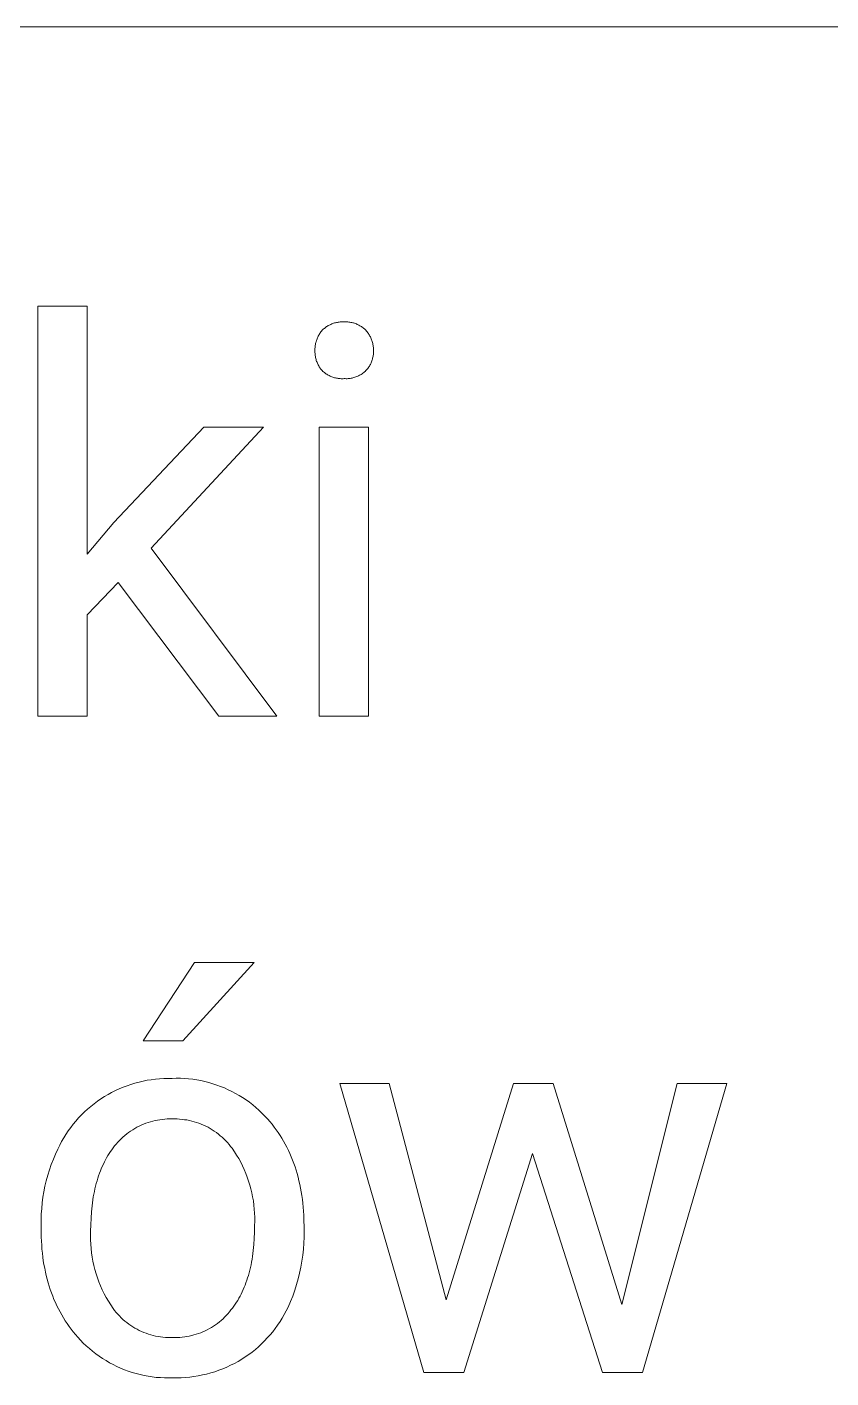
# Model space of a CAD drawing. Header units: millimetres. Extents: x 430 to 4403, y -1522 to 1254.
# Drawn here: x 3770.8 to 3848.6, y -1208.8 to -1078.1 of the extents above; entities that cross this region are included whole.
import ezdxf

# ---------------------------------------------------------------- set-up
doc = ezdxf.new("R2010")
doc.units = ezdxf.units.MM
doc.header["$MEASUREMENT"] = 0
doc.layers.add('Domyślny', color=7, linetype='Continuous', true_color=0x000000)

msp = doc.modelspace()

# ---------------------------------------------------------------- linework, layer by layer
at = {"layer": 'Domyślny', "color": 18, "lineweight": 15, "true_color": 0x000000}
for p, q in [((4399.22, -1078.09), (2901.53, -1078.09)), ((3771.83, -1144.78), (3771.83, -1105.09)), ((3771.83, -1105.09), (3776.6, -1105.09)), ((3776.6, -1105.09), (3776.6, -1129.09)), ((3799.78, -1107.08), (3799.86, -1107.03)), ((3799.86, -1107.03), (3799.94, -1106.98)), ((3799.94, -1106.98), (3800.02, -1106.94)), ((3800.02, -1106.94), (3800.11, -1106.9)), ((3800.11, -1106.9), (3800.19, -1106.86)), ((3800.19, -1106.86), (3800.28, -1106.82)), ((3800.28, -1106.82), (3800.37, -1106.79)), ((3800.37, -1106.79), (3800.45, -1106.76)), ((3800.45, -1106.76), (3800.54, -1106.73)), ((3800.54, -1106.73), (3800.63, -1106.71)), ((3800.63, -1106.71), (3800.72, -1106.69)), ((3800.72, -1106.69), (3800.82, -1106.67)), ((3800.82, -1106.67), (3800.91, -1106.65)), ((3800.91, -1106.65), (3801, -1106.64)), ((3801, -1106.64), (3801.09, -1106.63)), ((3801.09, -1106.63), (3801.19, -1106.63)), ((3801.19, -1106.63), (3801.28, -1106.63)), ((3801.28, -1106.63), (3801.37, -1106.63)), ((3801.37, -1106.63), (3801.47, -1106.63)), ((3801.47, -1106.63), (3801.56, -1106.63)), ((3801.56, -1106.63), (3801.65, -1106.63)), ((3801.65, -1106.63), (3801.75, -1106.63)), ((3801.75, -1106.63), (3801.84, -1106.63)), ((3801.84, -1106.63), (3801.93, -1106.64)), ((3801.93, -1106.64), (3802.03, -1106.66)), ((3802.03, -1106.66), (3802.12, -1106.67)), ((3802.12, -1106.67), (3802.21, -1106.69)), ((3802.21, -1106.69), (3802.3, -1106.71)), ((3802.3, -1106.71), (3802.39, -1106.73)), ((3802.39, -1106.73), (3802.48, -1106.76)), ((3802.48, -1106.76), (3802.57, -1106.79)), ((3802.57, -1106.79), (3802.66, -1106.82)), ((3802.66, -1106.82), (3802.74, -1106.86)), ((3802.74, -1106.86), (3802.83, -1106.9)), ((3802.83, -1106.9), (3802.91, -1106.94)), ((3802.91, -1106.94), (3802.99, -1106.99)), ((3802.99, -1106.99), (3803.07, -1107.03)), ((3803.07, -1107.03), (3803.15, -1107.08)), ((3798.79, -1108.44), (3798.82, -1108.35)), ((3798.82, -1108.35), (3798.85, -1108.26)), ((3798.85, -1108.26), (3798.89, -1108.17)), ((3798.89, -1108.17), (3798.93, -1108.09)), ((3798.93, -1108.09), (3798.97, -1108)), ((3798.97, -1108), (3799.02, -1107.91)), ((3799.02, -1107.91), (3799.07, -1107.83)), ((3799.07, -1107.83), (3799.12, -1107.75)), ((3799.12, -1107.75), (3799.17, -1107.67)), ((3799.17, -1107.67), (3799.23, -1107.59)), ((3799.23, -1107.59), (3799.29, -1107.51)), ((3799.29, -1107.51), (3799.35, -1107.44)), ((3799.35, -1107.44), (3799.42, -1107.37)), ((3799.42, -1107.37), (3799.49, -1107.31)), ((3799.49, -1107.31), (3799.56, -1107.25)), ((3799.56, -1107.25), (3799.63, -1107.19)), ((3799.63, -1107.19), (3799.71, -1107.14)), ((3799.71, -1107.14), (3799.78, -1107.08)), ((3803.15, -1107.08), (3803.23, -1107.14)), ((3803.23, -1107.14), (3803.3, -1107.19)), ((3803.3, -1107.19), (3803.38, -1107.25)), ((3803.38, -1107.25), (3803.45, -1107.31)), ((3803.45, -1107.31), (3803.52, -1107.37)), ((3803.52, -1107.37), (3803.58, -1107.44)), ((3803.58, -1107.44), (3803.65, -1107.51)), ((3803.65, -1107.51), (3803.71, -1107.59)), ((3803.71, -1107.59), (3803.77, -1107.67)), ((3803.77, -1107.67), (3803.82, -1107.75)), ((3803.82, -1107.75), (3803.88, -1107.83)), ((3803.88, -1107.83), (3803.93, -1107.91)), ((3803.93, -1107.91), (3803.97, -1108)), ((3803.97, -1108), (3804.02, -1108.08)), ((3804.02, -1108.08), (3804.06, -1108.17)), ((3804.06, -1108.17), (3804.1, -1108.26)), ((3804.1, -1108.26), (3804.13, -1108.35)), ((3804.13, -1108.35), (3804.17, -1108.44)), ((3798.65, -1109.2), (3798.66, -1109.11)), ((3798.65, -1109.3), (3798.65, -1109.2)), ((3798.65, -1109.4), (3798.65, -1109.3)), ((3798.65, -1109.49), (3798.65, -1109.4)), ((3798.65, -1109.59), (3798.65, -1109.49)), ((3798.66, -1109.69), (3798.65, -1109.59)), ((3798.66, -1109.11), (3798.67, -1109.01)), ((3798.66, -1109.78), (3798.66, -1109.69)), ((3798.67, -1109.01), (3798.68, -1108.92)), ((3798.68, -1108.92), (3798.69, -1108.82)), ((3798.69, -1108.82), (3798.71, -1108.72)), ((3798.71, -1108.72), (3798.73, -1108.63)), ((3798.73, -1108.63), (3798.76, -1108.54)), ((3798.76, -1108.54), (3798.79, -1108.44)), ((3804.17, -1108.44), (3804.2, -1108.53)), ((3804.2, -1108.53), (3804.22, -1108.63)), ((3804.22, -1108.63), (3804.24, -1108.72)), ((3804.24, -1108.72), (3804.26, -1108.82)), ((3804.26, -1108.82), (3804.28, -1108.91)), ((3804.28, -1108.91), (3804.29, -1109.01)), ((3804.29, -1109.01), (3804.3, -1109.11)), ((3804.3, -1109.11), (3804.31, -1109.2)), ((3804.31, -1109.67), (3804.3, -1109.77)), ((3804.31, -1109.2), (3804.31, -1109.3)), ((3804.31, -1109.3), (3804.31, -1109.4)), ((3804.31, -1109.4), (3804.31, -1109.49)), ((3804.31, -1109.49), (3804.31, -1109.58)), ((3804.31, -1109.58), (3804.31, -1109.67)), ((3798.68, -1109.88), (3798.66, -1109.78)), ((3798.69, -1109.97), (3798.68, -1109.88)), ((3798.71, -1110.07), (3798.69, -1109.97)), ((3798.73, -1110.16), (3798.71, -1110.07)), ((3798.76, -1110.25), (3798.73, -1110.16)), ((3798.78, -1110.35), (3798.76, -1110.25)), ((3798.81, -1110.44), (3798.78, -1110.35)), ((3798.85, -1110.53), (3798.81, -1110.44)), ((3798.89, -1110.62), (3798.85, -1110.53)), ((3798.93, -1110.7), (3798.89, -1110.62)), ((3798.97, -1110.79), (3798.93, -1110.7)), ((3799.02, -1110.87), (3798.97, -1110.79)), ((3799.06, -1110.96), (3799.02, -1110.87)), ((3799.12, -1111.04), (3799.06, -1110.96)), ((3803.87, -1110.98), (3803.82, -1111.05)), ((3803.92, -1110.9), (3803.87, -1110.98)), ((3803.96, -1110.82), (3803.92, -1110.9)), ((3804.01, -1110.74), (3803.96, -1110.82)), ((3804.05, -1110.65), (3804.01, -1110.74)), ((3804.09, -1110.57), (3804.05, -1110.65)), ((3804.12, -1110.48), (3804.09, -1110.57)), ((3804.15, -1110.4), (3804.12, -1110.48)), ((3804.18, -1110.31), (3804.15, -1110.4)), ((3804.21, -1110.22), (3804.18, -1110.31)), ((3804.23, -1110.13), (3804.21, -1110.22)), ((3804.25, -1110.04), (3804.23, -1110.13)), ((3804.27, -1109.95), (3804.25, -1110.04)), ((3804.29, -1109.86), (3804.27, -1109.95)), ((3804.3, -1109.77), (3804.29, -1109.86)), ((3799.17, -1111.12), (3799.12, -1111.04)), ((3799.23, -1111.19), (3799.17, -1111.12)), ((3799.29, -1111.27), (3799.23, -1111.19)), ((3799.35, -1111.34), (3799.29, -1111.27)), ((3799.42, -1111.41), (3799.35, -1111.34)), ((3799.49, -1111.47), (3799.42, -1111.41)), ((3799.56, -1111.53), (3799.49, -1111.47)), ((3799.63, -1111.58), (3799.56, -1111.53)), ((3799.71, -1111.64), (3799.63, -1111.58)), ((3799.79, -1111.69), (3799.71, -1111.64)), ((3799.87, -1111.74), (3799.79, -1111.69)), ((3799.95, -1111.78), (3799.87, -1111.74)), ((3800.03, -1111.82), (3799.95, -1111.78)), ((3800.11, -1111.86), (3800.03, -1111.82)), ((3800.2, -1111.9), (3800.11, -1111.86)), ((3800.28, -1111.94), (3800.2, -1111.9)), ((3800.37, -1111.97), (3800.28, -1111.94)), ((3800.46, -1112), (3800.37, -1111.97)), ((3800.55, -1112.02), (3800.46, -1112)), ((3800.64, -1112.04), (3800.55, -1112.02)), ((3800.73, -1112.06), (3800.64, -1112.04)), ((3800.82, -1112.08), (3800.73, -1112.06)), ((3800.91, -1112.09), (3800.82, -1112.08)), ((3801, -1112.1), (3800.91, -1112.09)), ((3801.1, -1112.11), (3801, -1112.1)), ((3801.19, -1112.12), (3801.1, -1112.11)), ((3801.28, -1112.12), (3801.19, -1112.12)), ((3801.38, -1112.12), (3801.28, -1112.12)), ((3801.47, -1112.11), (3801.38, -1112.12)), ((3801.56, -1112.11), (3801.47, -1112.11)), ((3801.66, -1112.12), (3801.56, -1112.11)), ((3801.76, -1112.12), (3801.66, -1112.12)), ((3801.85, -1112.11), (3801.76, -1112.12)), ((3801.95, -1112.1), (3801.85, -1112.11)), ((3802.05, -1112.09), (3801.95, -1112.1)), ((3802.14, -1112.08), (3802.05, -1112.09)), ((3802.24, -1112.06), (3802.14, -1112.08)), ((3802.33, -1112.04), (3802.24, -1112.06)), ((3802.42, -1112.01), (3802.33, -1112.04)), ((3802.52, -1111.98), (3802.42, -1112.01)), ((3802.61, -1111.95), (3802.52, -1111.98)), ((3802.7, -1111.92), (3802.61, -1111.95)), ((3802.79, -1111.88), (3802.7, -1111.92)), ((3802.87, -1111.84), (3802.79, -1111.88)), ((3802.96, -1111.79), (3802.87, -1111.84)), ((3803.05, -1111.75), (3802.96, -1111.79)), ((3803.13, -1111.7), (3803.05, -1111.75)), ((3803.21, -1111.65), (3803.13, -1111.7)), ((3803.29, -1111.59), (3803.21, -1111.65)), ((3803.37, -1111.53), (3803.29, -1111.59)), ((3803.44, -1111.47), (3803.37, -1111.53)), ((3803.51, -1111.41), (3803.44, -1111.47)), ((3803.58, -1111.34), (3803.51, -1111.41)), ((3803.65, -1111.27), (3803.58, -1111.34)), ((3803.71, -1111.2), (3803.65, -1111.27)), ((3803.76, -1111.13), (3803.71, -1111.2)), ((3803.82, -1111.05), (3803.76, -1111.13)), ((3779.17, -1126.02), (3787.88, -1116.81)), ((3793.68, -1116.81), (3782.81, -1128.5)), ((3787.88, -1116.81), (3793.68, -1116.81)), ((3799.05, -1144.78), (3799.05, -1116.82)), ((3799.05, -1116.82), (3803.82, -1116.82)), ((3803.82, -1116.82), (3803.82, -1144.78)), ((3776.6, -1129.09), (3779.17, -1126.02)), ((3782.81, -1128.5), (3794.95, -1144.78)), ((3779.61, -1131.83), (3776.6, -1134.95)), ((3789.34, -1144.78), (3779.61, -1131.83)), ((3776.6, -1134.95), (3776.6, -1144.78)), ((3776.6, -1144.78), (3771.83, -1144.78)), ((3794.95, -1144.78), (3789.34, -1144.78)), ((3803.82, -1144.78), (3799.05, -1144.78)), ((3782.01, -1176.17), (3787, -1168.59)), ((3792.78, -1168.59), (3785.86, -1176.18)), ((3787, -1168.59), (3792.78, -1168.59)), ((3785.86, -1176.18), (3782.01, -1176.17)), ((3781.23, -1180.28), (3781.62, -1180.18)), ((3781.62, -1180.18), (3782.01, -1180.08)), ((3782.01, -1180.08), (3782.41, -1180)), ((3782.41, -1180), (3782.81, -1179.94)), ((3782.81, -1179.94), (3783.21, -1179.89)), ((3783.21, -1179.89), (3783.61, -1179.85)), ((3783.61, -1179.85), (3784.02, -1179.82)), ((3784.02, -1179.82), (3784.42, -1179.81)), ((3784.42, -1179.81), (3784.83, -1179.81)), ((3784.83, -1179.81), (3785.23, -1179.8)), ((3785.23, -1179.8), (3785.63, -1179.8)), ((3785.63, -1179.8), (3786.03, -1179.82)), ((3786.03, -1179.82), (3786.42, -1179.86)), ((3786.42, -1179.86), (3786.82, -1179.9)), ((3786.82, -1179.9), (3787.22, -1179.96)), ((3787.22, -1179.96), (3787.61, -1180.03)), ((3787.61, -1180.03), (3788, -1180.12)), ((3788, -1180.12), (3788.38, -1180.22)), ((3788.38, -1180.22), (3788.77, -1180.33)), ((3778.27, -1181.58), (3778.62, -1181.37)), ((3778.62, -1181.37), (3778.97, -1181.18)), ((3778.97, -1181.18), (3779.33, -1181)), ((3779.33, -1181), (3779.7, -1180.83)), ((3779.7, -1180.83), (3780.08, -1180.68)), ((3780.08, -1180.68), (3780.46, -1180.53)), ((3780.46, -1180.53), (3780.84, -1180.4)), ((3780.84, -1180.4), (3781.23, -1180.28)), ((3788.77, -1180.33), (3789.15, -1180.46)), ((3789.15, -1180.46), (3789.52, -1180.59)), ((3789.52, -1180.59), (3789.89, -1180.74)), ((3789.89, -1180.74), (3790.26, -1180.91)), ((3790.26, -1180.91), (3790.62, -1181.08)), ((3790.62, -1181.08), (3790.97, -1181.27)), ((3790.97, -1181.27), (3791.32, -1181.47)), ((3791.32, -1181.47), (3791.65, -1181.68)), ((3809.2, -1208.28), (3801.07, -1180.32)), ((3801.07, -1180.32), (3805.84, -1180.32)), ((3805.84, -1180.32), (3811.34, -1201.25)), ((3811.34, -1201.25), (3817.85, -1180.32)), ((3817.85, -1180.32), (3821.7, -1180.32)), ((3821.7, -1180.32), (3828.34, -1201.69)), ((3828.34, -1201.69), (3833.71, -1180.32)), ((3838.5, -1180.32), (3830.35, -1208.28)), ((3833.71, -1180.32), (3838.5, -1180.32)), ((3776.35, -1183.06), (3776.65, -1182.79)), ((3776.65, -1182.79), (3776.96, -1182.52)), ((3776.96, -1182.52), (3777.27, -1182.27)), ((3777.27, -1182.27), (3777.59, -1182.03)), ((3777.59, -1182.03), (3777.93, -1181.8)), ((3777.93, -1181.8), (3778.27, -1181.58)), ((3791.65, -1181.68), (3791.99, -1181.9)), ((3791.99, -1181.9), (3792.31, -1182.13)), ((3792.31, -1182.13), (3792.63, -1182.38)), ((3792.63, -1182.38), (3792.94, -1182.63)), ((3792.94, -1182.63), (3793.23, -1182.9)), ((3775.26, -1184.25), (3775.52, -1183.94)), ((3775.52, -1183.94), (3775.78, -1183.64)), ((3775.78, -1183.64), (3776.06, -1183.34)), ((3776.06, -1183.34), (3776.35, -1183.06)), ((3782.28, -1184.16), (3782.06, -1184.24)), ((3782.5, -1184.08), (3782.28, -1184.16)), ((3782.73, -1184.01), (3782.5, -1184.08)), ((3782.95, -1183.95), (3782.73, -1184.01)), ((3783.18, -1183.89), (3782.95, -1183.95)), ((3783.42, -1183.85), (3783.18, -1183.89)), ((3783.65, -1183.81), (3783.42, -1183.85)), ((3783.88, -1183.78), (3783.65, -1183.81)), ((3784.12, -1183.75), (3783.88, -1183.78)), ((3784.36, -1183.74), (3784.12, -1183.75)), ((3784.59, -1183.73), (3784.36, -1183.74)), ((3784.83, -1183.74), (3784.59, -1183.73)), ((3785.07, -1183.73), (3784.83, -1183.74)), ((3785.31, -1183.74), (3785.07, -1183.73)), ((3785.55, -1183.75), (3785.31, -1183.74)), ((3785.79, -1183.78), (3785.55, -1183.75)), ((3786.03, -1183.81), (3785.79, -1183.78)), ((3786.26, -1183.84), (3786.03, -1183.81)), ((3786.5, -1183.89), (3786.26, -1183.84)), ((3786.73, -1183.95), (3786.5, -1183.89)), ((3786.96, -1184.01), (3786.73, -1183.95)), ((3787.19, -1184.08), (3786.96, -1184.01)), ((3787.42, -1184.16), (3787.19, -1184.08)), ((3787.64, -1184.25), (3787.42, -1184.16)), ((3793.23, -1182.9), (3793.52, -1183.17)), ((3793.52, -1183.17), (3793.81, -1183.46)), ((3793.81, -1183.46), (3794.08, -1183.75)), ((3794.08, -1183.75), (3794.29, -1184)), ((3794.29, -1184), (3794.5, -1184.25)), ((3774.34, -1185.58), (3774.55, -1185.23)), ((3774.55, -1185.23), (3774.77, -1184.9)), ((3774.77, -1184.9), (3775.01, -1184.57)), ((3775.01, -1184.57), (3775.26, -1184.25)), ((3780.06, -1185.49), (3779.89, -1185.65)), ((3780.24, -1185.34), (3780.06, -1185.49)), ((3780.43, -1185.19), (3780.24, -1185.34)), ((3780.61, -1185.05), (3780.43, -1185.19)), ((3780.81, -1184.91), (3780.61, -1185.05)), ((3781.01, -1184.78), (3780.81, -1184.91)), ((3781.21, -1184.66), (3781.01, -1184.78)), ((3781.42, -1184.54), (3781.21, -1184.66)), ((3781.63, -1184.44), (3781.42, -1184.54)), ((3781.84, -1184.34), (3781.63, -1184.44)), ((3782.06, -1184.24), (3781.84, -1184.34)), ((3787.86, -1184.34), (3787.64, -1184.25)), ((3788.08, -1184.44), (3787.86, -1184.34)), ((3788.3, -1184.55), (3788.08, -1184.44)), ((3788.51, -1184.67), (3788.3, -1184.55)), ((3788.71, -1184.79), (3788.51, -1184.67)), ((3788.91, -1184.92), (3788.71, -1184.79)), ((3789.11, -1185.06), (3788.91, -1184.92)), ((3789.3, -1185.21), (3789.11, -1185.06)), ((3789.49, -1185.36), (3789.3, -1185.21)), ((3789.67, -1185.51), (3789.49, -1185.36)), ((3794.5, -1184.25), (3794.71, -1184.52)), ((3794.71, -1184.52), (3794.9, -1184.78)), ((3794.9, -1184.78), (3795.09, -1185.05)), ((3795.09, -1185.05), (3795.28, -1185.33)), ((3795.28, -1185.33), (3795.45, -1185.61)), ((3773.54, -1187.14), (3773.77, -1186.65)), ((3773.77, -1186.65), (3773.95, -1186.28)), ((3773.95, -1186.28), (3774.13, -1185.93)), ((3774.13, -1185.93), (3774.34, -1185.58)), ((3778.98, -1186.72), (3778.85, -1186.9)), ((3779.11, -1186.54), (3778.98, -1186.72)), ((3779.26, -1186.35), (3779.11, -1186.54)), ((3779.41, -1186.17), (3779.26, -1186.35)), ((3779.56, -1185.99), (3779.41, -1186.17)), ((3779.72, -1185.82), (3779.56, -1185.99)), ((3779.89, -1185.65), (3779.72, -1185.82)), ((3789.85, -1185.68), (3789.67, -1185.51)), ((3790.02, -1185.85), (3789.85, -1185.68)), ((3790.18, -1186.02), (3790.02, -1185.85)), ((3790.34, -1186.2), (3790.18, -1186.02)), ((3790.49, -1186.39), (3790.34, -1186.2)), ((3790.64, -1186.58), (3790.49, -1186.39)), ((3790.86, -1186.91), (3790.64, -1186.58)), ((3795.45, -1185.61), (3795.62, -1185.89)), ((3795.62, -1185.89), (3795.78, -1186.19)), ((3795.78, -1186.19), (3795.94, -1186.48)), ((3795.94, -1186.48), (3796.08, -1186.78)), ((3796.08, -1186.78), (3796.22, -1187.09)), ((3773.13, -1188.15), (3773.33, -1187.64)), ((3773.33, -1187.64), (3773.54, -1187.14)), ((3778.17, -1188.11), (3778.07, -1188.33)), ((3778.27, -1187.9), (3778.17, -1188.11)), ((3778.38, -1187.69), (3778.27, -1187.9)), ((3778.49, -1187.49), (3778.38, -1187.69)), ((3778.61, -1187.29), (3778.49, -1187.49)), ((3778.73, -1187.09), (3778.61, -1187.29)), ((3778.85, -1186.9), (3778.73, -1187.09)), ((3791.07, -1187.24), (3790.86, -1186.91)), ((3791.27, -1187.58), (3791.07, -1187.24)), ((3791.46, -1187.93), (3791.27, -1187.58)), ((3791.64, -1188.28), (3791.46, -1187.93)), ((3796.22, -1187.09), (3796.36, -1187.4)), ((3796.36, -1187.4), (3796.49, -1187.72)), ((3796.49, -1187.72), (3796.61, -1188.04)), ((3796.61, -1188.04), (3796.72, -1188.36)), ((3819.69, -1187.08), (3813.07, -1208.28)), ((3826.48, -1208.28), (3819.69, -1187.08)), ((3772.65, -1189.72), (3772.79, -1189.19)), ((3772.79, -1189.19), (3772.95, -1188.67)), ((3772.95, -1188.67), (3773.13, -1188.15)), ((3777.71, -1189.24), (3777.63, -1189.48)), ((3777.79, -1189), (3777.71, -1189.24)), ((3777.88, -1188.77), (3777.79, -1189)), ((3777.97, -1188.55), (3777.88, -1188.77)), ((3778.07, -1188.33), (3777.97, -1188.55)), ((3791.8, -1188.64), (3791.64, -1188.28)), ((3791.96, -1189.01), (3791.8, -1188.64)), ((3792.1, -1189.38), (3791.96, -1189.01)), ((3792.23, -1189.75), (3792.1, -1189.38)), ((3796.72, -1188.36), (3796.83, -1188.69)), ((3796.83, -1188.69), (3796.92, -1189.03)), ((3796.92, -1189.03), (3797.02, -1189.37)), ((3797.02, -1189.37), (3797.1, -1189.72)), ((3772.41, -1190.78), (3772.52, -1190.25)), ((3772.52, -1190.25), (3772.65, -1189.72)), ((3777.36, -1190.49), (3777.3, -1190.75)), ((3777.42, -1190.23), (3777.36, -1190.49)), ((3777.49, -1189.98), (3777.42, -1190.23)), ((3777.56, -1189.73), (3777.49, -1189.98)), ((3777.63, -1189.48), (3777.56, -1189.73)), ((3792.35, -1190.13), (3792.23, -1189.75)), ((3792.45, -1190.51), (3792.35, -1190.13)), ((3792.54, -1190.9), (3792.45, -1190.51)), ((3797.1, -1189.72), (3797.18, -1190.07)), ((3797.18, -1190.07), (3797.25, -1190.43)), ((3797.25, -1190.43), (3797.32, -1190.79)), ((3772.2, -1192.41), (3772.25, -1191.86)), ((3772.25, -1191.86), (3772.32, -1191.32)), ((3772.32, -1191.32), (3772.41, -1190.78)), ((3777.16, -1191.57), (3777.08, -1192.14)), ((3777.2, -1191.29), (3777.16, -1191.57)), ((3777.25, -1191.02), (3777.2, -1191.29)), ((3777.3, -1190.75), (3777.25, -1191.02)), ((3792.62, -1191.28), (3792.54, -1190.9)), ((3792.69, -1191.67), (3792.62, -1191.28)), ((3792.74, -1192.07), (3792.69, -1191.67)), ((3797.32, -1190.79), (3797.38, -1191.15)), ((3797.38, -1191.15), (3797.43, -1191.52)), ((3797.43, -1191.52), (3797.47, -1191.9)), ((3797.47, -1191.9), (3797.51, -1192.28)), ((3772.14, -1193.5), (3772.16, -1192.95)), ((3772.16, -1192.95), (3772.2, -1192.41)), ((3776.98, -1193.34), (3776.95, -1193.97)), ((3777.02, -1192.73), (3776.98, -1193.34)), ((3777.08, -1192.14), (3777.02, -1192.73)), ((3792.78, -1192.46), (3792.74, -1192.07)), ((3792.8, -1192.85), (3792.78, -1192.46)), ((3792.82, -1193.25), (3792.8, -1192.85)), ((3792.82, -1193.65), (3792.82, -1193.25)), ((3797.51, -1192.28), (3797.54, -1192.67)), ((3797.54, -1192.67), (3797.56, -1193.06)), ((3797.56, -1193.06), (3797.58, -1193.46)), ((3772.14, -1194.04), (3772.14, -1193.5)), ((3772.14, -1194.37), (3772.14, -1194.04)), ((3772.14, -1194.78), (3772.14, -1194.37)), ((3776.94, -1194.61), (3776.93, -1195.03)), ((3776.95, -1193.97), (3776.94, -1194.61)), ((3792.8, -1194.68), (3792.81, -1194.04)), ((3792.81, -1194.04), (3792.82, -1193.65)), ((3797.58, -1193.46), (3797.6, -1194.27)), ((3797.6, -1194.61), (3797.59, -1195.19)), ((3797.6, -1194.27), (3797.6, -1194.61)), ((3772.15, -1195.18), (3772.14, -1194.78)), ((3772.17, -1195.57), (3772.15, -1195.18)), ((3772.2, -1195.96), (3772.17, -1195.57)), ((3776.93, -1195.03), (3776.93, -1195.44)), ((3776.93, -1195.44), (3776.95, -1195.86)), ((3776.95, -1195.86), (3776.98, -1196.28)), ((3792.67, -1196.48), (3792.73, -1195.89)), ((3792.73, -1195.89), (3792.77, -1195.3)), ((3792.77, -1195.3), (3792.8, -1194.68)), ((3797.57, -1195.77), (3797.53, -1196.35)), ((3797.59, -1195.19), (3797.57, -1195.77)), ((3772.23, -1196.34), (3772.2, -1195.96)), ((3772.27, -1196.72), (3772.23, -1196.34)), ((3772.31, -1197.1), (3772.27, -1196.72)), ((3772.36, -1197.47), (3772.31, -1197.1)), ((3776.98, -1196.28), (3777.02, -1196.69)), ((3777.02, -1196.69), (3777.08, -1197.1)), ((3777.08, -1197.1), (3777.16, -1197.51)), ((3792.56, -1197.31), (3792.6, -1197.04)), ((3792.6, -1197.04), (3792.67, -1196.48)), ((3797.47, -1196.93), (3797.39, -1197.51)), ((3797.53, -1196.35), (3797.47, -1196.93)), ((3772.42, -1197.83), (3772.36, -1197.47)), ((3772.49, -1198.19), (3772.42, -1197.83)), ((3772.56, -1198.55), (3772.49, -1198.19)), ((3772.64, -1198.9), (3772.56, -1198.55)), ((3777.16, -1197.51), (3777.24, -1197.92)), ((3777.24, -1197.92), (3777.35, -1198.32)), ((3777.35, -1198.32), (3777.46, -1198.72)), ((3792.28, -1198.62), (3792.34, -1198.37)), ((3792.34, -1198.37), (3792.4, -1198.11)), ((3792.4, -1198.11), (3792.46, -1197.85)), ((3792.46, -1197.85), (3792.51, -1197.58)), ((3792.51, -1197.58), (3792.56, -1197.31)), ((3797.29, -1198.08), (3797.17, -1198.65)), ((3797.39, -1197.51), (3797.29, -1198.08)), ((3772.73, -1199.24), (3772.64, -1198.9)), ((3772.82, -1199.58), (3772.73, -1199.24)), ((3772.92, -1199.92), (3772.82, -1199.58)), ((3777.46, -1198.72), (3777.59, -1199.12)), ((3777.59, -1199.12), (3777.74, -1199.51)), ((3777.74, -1199.51), (3777.89, -1199.89)), ((3791.8, -1200.03), (3791.89, -1199.81)), ((3791.89, -1199.81), (3791.97, -1199.58)), ((3791.97, -1199.58), (3792.06, -1199.35)), ((3792.06, -1199.35), (3792.13, -1199.11)), ((3792.13, -1199.11), (3792.21, -1198.87)), ((3792.21, -1198.87), (3792.28, -1198.62)), ((3796.87, -1199.77), (3796.69, -1200.32)), ((3797.03, -1199.21), (3796.87, -1199.77)), ((3797.17, -1198.65), (3797.03, -1199.21)), ((3773.03, -1200.25), (3772.92, -1199.92)), ((3773.14, -1200.57), (3773.03, -1200.25)), ((3773.27, -1200.89), (3773.14, -1200.57)), ((3773.39, -1201.2), (3773.27, -1200.89)), ((3777.89, -1199.89), (3778.07, -1200.27)), ((3778.07, -1200.27), (3778.25, -1200.65)), ((3778.25, -1200.65), (3778.45, -1201.02)), ((3778.45, -1201.02), (3778.66, -1201.38)), ((3791.17, -1201.29), (3791.28, -1201.09)), ((3791.28, -1201.09), (3791.4, -1200.89)), ((3791.4, -1200.89), (3791.5, -1200.68)), ((3791.5, -1200.68), (3791.61, -1200.47)), ((3791.61, -1200.47), (3791.7, -1200.25)), ((3791.7, -1200.25), (3791.8, -1200.03)), ((3796.5, -1200.87), (3796.28, -1201.41)), ((3796.69, -1200.32), (3796.5, -1200.87)), ((3773.53, -1201.51), (3773.39, -1201.2)), ((3773.67, -1201.82), (3773.53, -1201.51)), ((3773.82, -1202.12), (3773.67, -1201.82)), ((3773.98, -1202.41), (3773.82, -1202.12)), ((3774.14, -1202.7), (3773.98, -1202.41)), ((3778.66, -1201.38), (3778.88, -1201.73)), ((3778.88, -1201.73), (3779.11, -1202.07)), ((3779.11, -1202.07), (3779.26, -1202.26)), ((3779.26, -1202.26), (3779.41, -1202.45)), ((3779.41, -1202.45), (3779.56, -1202.63)), ((3790.23, -1202.58), (3790.38, -1202.4)), ((3790.38, -1202.4), (3790.52, -1202.22)), ((3790.52, -1202.22), (3790.66, -1202.03)), ((3790.66, -1202.03), (3790.8, -1201.85)), ((3790.8, -1201.85), (3790.92, -1201.67)), ((3790.92, -1201.67), (3791.05, -1201.48)), ((3791.05, -1201.48), (3791.17, -1201.29)), ((3795.87, -1202.3), (3795.68, -1202.65)), ((3796.05, -1201.94), (3795.87, -1202.3)), ((3796.28, -1201.41), (3796.05, -1201.94)), ((3774.31, -1202.99), (3774.14, -1202.7)), ((3774.48, -1203.27), (3774.31, -1202.99)), ((3774.67, -1203.54), (3774.48, -1203.27)), ((3774.86, -1203.81), (3774.67, -1203.54)), ((3779.56, -1202.63), (3779.73, -1202.8)), ((3779.73, -1202.8), (3779.9, -1202.97)), ((3779.9, -1202.97), (3780.07, -1203.13)), ((3780.07, -1203.13), (3780.25, -1203.29)), ((3780.25, -1203.29), (3780.44, -1203.44)), ((3780.44, -1203.44), (3780.63, -1203.58)), ((3780.63, -1203.58), (3780.82, -1203.72)), ((3780.82, -1203.72), (3781.02, -1203.85)), ((3788.64, -1203.91), (3788.83, -1203.78)), ((3788.83, -1203.78), (3789.03, -1203.65)), ((3789.03, -1203.65), (3789.21, -1203.52)), ((3789.21, -1203.52), (3789.4, -1203.38)), ((3789.4, -1203.38), (3789.57, -1203.23)), ((3789.57, -1203.23), (3789.75, -1203.07)), ((3789.75, -1203.07), (3789.91, -1202.91)), ((3789.91, -1202.91), (3790.07, -1202.75)), ((3790.07, -1202.75), (3790.23, -1202.58)), ((3795.04, -1203.68), (3794.81, -1204)), ((3795.27, -1203.34), (3795.04, -1203.68)), ((3795.48, -1203), (3795.27, -1203.34)), ((3795.68, -1202.65), (3795.48, -1203)), ((3775.05, -1204.07), (3774.86, -1203.81)), ((3775.26, -1204.33), (3775.05, -1204.07)), ((3775.47, -1204.59), (3775.26, -1204.33)), ((3775.69, -1204.84), (3775.47, -1204.59)), ((3775.95, -1205.13), (3775.69, -1204.84)), ((3781.02, -1203.85), (3781.23, -1203.97)), ((3781.23, -1203.97), (3781.43, -1204.09)), ((3781.43, -1204.09), (3781.65, -1204.2)), ((3781.65, -1204.2), (3781.86, -1204.3)), ((3781.86, -1204.3), (3782.08, -1204.39)), ((3782.08, -1204.39), (3782.31, -1204.48)), ((3782.31, -1204.48), (3782.53, -1204.56)), ((3782.53, -1204.56), (3782.76, -1204.63)), ((3782.76, -1204.63), (3782.99, -1204.69)), ((3782.99, -1204.69), (3783.22, -1204.74)), ((3783.22, -1204.74), (3783.46, -1204.79)), ((3783.46, -1204.79), (3783.69, -1204.83)), ((3783.69, -1204.83), (3783.93, -1204.85)), ((3783.93, -1204.85), (3784.17, -1204.88)), ((3784.17, -1204.88), (3784.4, -1204.89)), ((3784.4, -1204.89), (3784.64, -1204.89)), ((3784.64, -1204.89), (3784.88, -1204.89)), ((3784.88, -1204.89), (3785.11, -1204.89)), ((3785.11, -1204.89), (3785.34, -1204.89)), ((3785.34, -1204.89), (3785.58, -1204.88)), ((3785.58, -1204.88), (3785.81, -1204.86)), ((3785.81, -1204.86), (3786.04, -1204.83)), ((3786.04, -1204.83), (3786.26, -1204.79)), ((3786.26, -1204.79), (3786.49, -1204.75)), ((3786.49, -1204.75), (3786.72, -1204.7)), ((3786.72, -1204.7), (3786.94, -1204.64)), ((3786.94, -1204.64), (3787.16, -1204.57)), ((3787.16, -1204.57), (3787.38, -1204.5)), ((3787.38, -1204.5), (3787.6, -1204.42)), ((3787.6, -1204.42), (3787.81, -1204.33)), ((3787.81, -1204.33), (3788.03, -1204.24)), ((3788.03, -1204.24), (3788.23, -1204.13)), ((3788.23, -1204.13), (3788.44, -1204.02)), ((3788.44, -1204.02), (3788.64, -1203.91)), ((3794.04, -1204.93), (3793.76, -1205.22)), ((3794.3, -1204.63), (3794.04, -1204.93)), ((3794.56, -1204.32), (3794.3, -1204.63)), ((3794.81, -1204), (3794.56, -1204.32)), ((3776.23, -1205.42), (3775.95, -1205.13)), ((3776.52, -1205.69), (3776.23, -1205.42)), ((3776.82, -1205.95), (3776.52, -1205.69)), ((3777.12, -1206.21), (3776.82, -1205.95)), ((3777.44, -1206.45), (3777.12, -1206.21)), ((3792.56, -1206.29), (3792.24, -1206.53)), ((3792.88, -1206.04), (3792.56, -1206.29)), ((3793.18, -1205.78), (3792.88, -1206.04)), ((3793.47, -1205.5), (3793.18, -1205.78)), ((3793.76, -1205.22), (3793.47, -1205.5)), ((3777.76, -1206.69), (3777.44, -1206.45)), ((3778.09, -1206.91), (3777.76, -1206.69)), ((3778.43, -1207.12), (3778.09, -1206.91)), ((3778.77, -1207.32), (3778.43, -1207.12)), ((3779.12, -1207.51), (3778.77, -1207.32)), ((3779.48, -1207.68), (3779.12, -1207.51)), ((3779.84, -1207.85), (3779.48, -1207.68)), ((3790.49, -1207.57), (3790.11, -1207.75)), ((3790.86, -1207.39), (3790.49, -1207.57)), ((3791.22, -1207.19), (3790.86, -1207.39)), ((3791.58, -1206.98), (3791.22, -1207.19)), ((3791.91, -1206.76), (3791.58, -1206.98)), ((3792.24, -1206.53), (3791.91, -1206.76)), ((3780.21, -1208), (3779.84, -1207.85)), ((3780.58, -1208.13), (3780.21, -1208)), ((3780.96, -1208.26), (3780.58, -1208.13)), ((3781.34, -1208.37), (3780.96, -1208.26)), ((3781.72, -1208.47), (3781.34, -1208.37)), ((3782.11, -1208.56), (3781.72, -1208.47)), ((3782.5, -1208.63), (3782.11, -1208.56)), ((3782.9, -1208.69), (3782.5, -1208.63)), ((3783.29, -1208.74), (3782.9, -1208.69)), ((3783.69, -1208.77), (3783.29, -1208.74)), ((3784.09, -1208.79), (3783.69, -1208.77)), ((3784.48, -1208.8), (3784.09, -1208.79)), ((3784.88, -1208.79), (3784.48, -1208.8)), ((3785.29, -1208.79), (3784.88, -1208.79)), ((3785.71, -1208.78), (3785.29, -1208.79)), ((3786.12, -1208.76), (3785.71, -1208.78)), ((3786.53, -1208.72), (3786.12, -1208.76)), ((3786.94, -1208.66), (3786.53, -1208.72)), ((3787.35, -1208.59), (3786.94, -1208.66)), ((3787.76, -1208.51), (3787.35, -1208.59)), ((3788.16, -1208.42), (3787.76, -1208.51)), ((3788.56, -1208.31), (3788.16, -1208.42)), ((3788.95, -1208.19), (3788.56, -1208.31)), ((3789.34, -1208.05), (3788.95, -1208.19)), ((3789.73, -1207.91), (3789.34, -1208.05)), ((3790.11, -1207.75), (3789.73, -1207.91)), ((3813.07, -1208.28), (3809.2, -1208.28)), ((3830.35, -1208.28), (3826.48, -1208.28))]:
    msp.add_line(p, q, dxfattribs=at)

doc.saveas('drawing.dxf')
